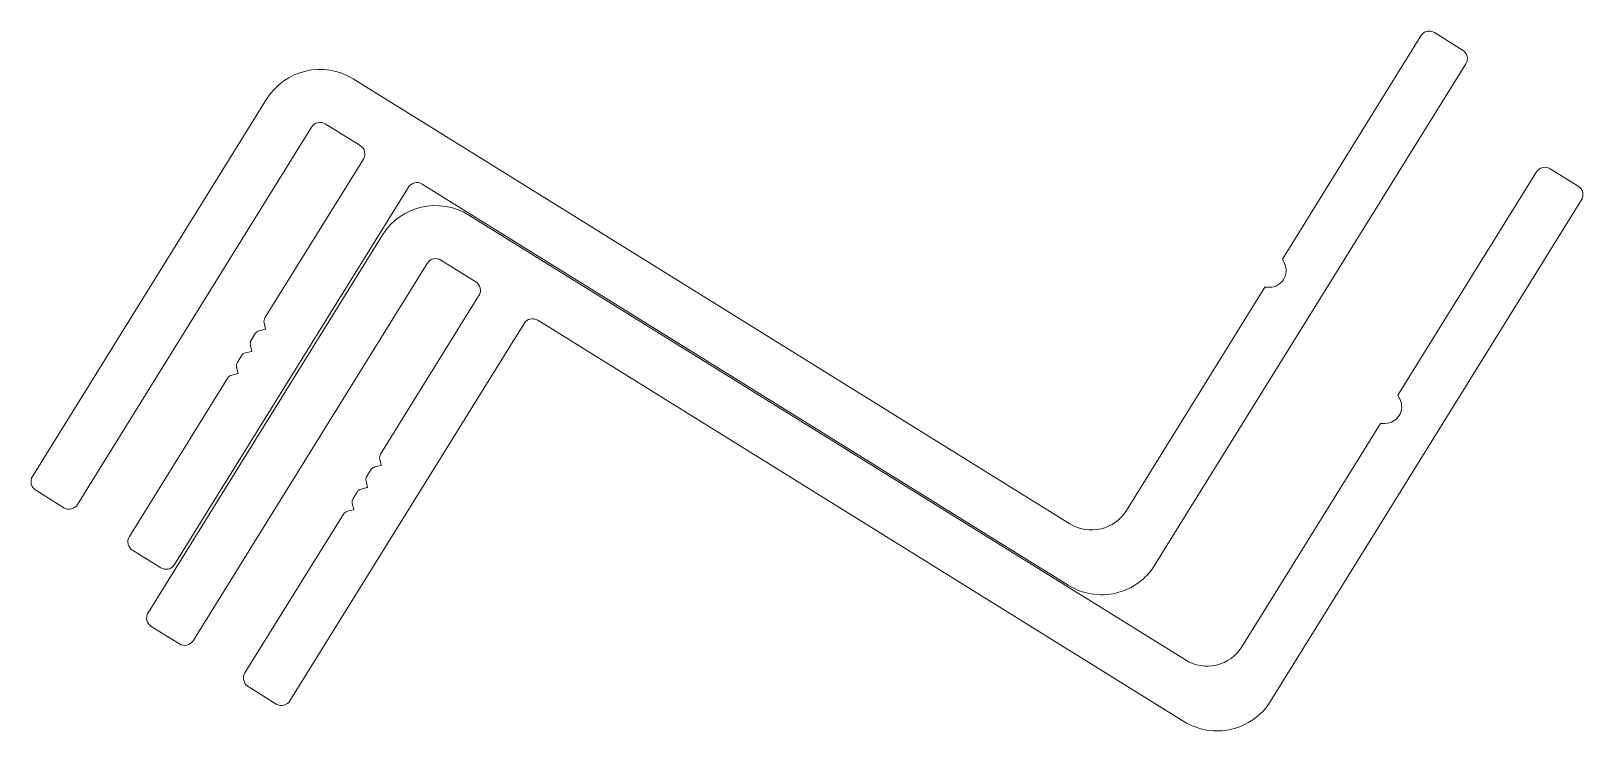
# Model space of a CAD drawing. Header units: inches. Extents: x -27.2 to 32.3, y 1.2 to 28.
import ezdxf

# ---------------------------------------------------------------- set-up
doc = ezdxf.new("R2010")
doc.units = ezdxf.units.IN
doc.header["$MEASUREMENT"] = 0
doc.layers.add('Visible (ANSI)', color=7, linetype='Continuous', lineweight=13)

msp = doc.modelspace()

# ---------------------------------------------------------------- linework, layer by layer
at = {"layer": 'Visible (ANSI)', "color": 4}
for p, q in [((20.779, 19.281), (26.089, 27.838)), ((26.614, 27.961), (27.693, 27.291)), ((-14.844, 26.186), (12.631, 9.137)), ((27.816, 26.767), (15.896, 7.559)), ((-27.139, 10.948), (-18.166, 25.408)), ((-14.577, 23.629), (-15.915, 24.459)), ((-16.44, 24.337), (-25.413, 9.877)), ((-18.227, 17.024), (-14.454, 23.104)), ((25.211, 14.061), (30.521, 22.618)), ((31.046, 22.741), (32.125, 22.071)), ((-12.727, 22.033), (-21.701, 7.573)), ((12.573, 6.781), (-12.203, 22.156)), ((32.248, 21.547), (20.328, 2.339)), ((-10.411, 20.966), (17.063, 3.917)), ((-22.707, 5.728), (-13.734, 20.188)), ((-12.007, 19.116), (-20.981, 4.656)), ((-10.145, 18.409), (-11.483, 19.239)), ((20.859, 19.117), (20.779, 19.281)), ((-13.795, 11.804), (-10.022, 17.884)), ((14.799, 9.645), (20.109, 18.202)), ((20.109, 18.202), (20.291, 18.202)), ((-18.203, 16.6), (-18.258, 16.836)), ((-8.295, 16.813), (-17.269, 2.353)), ((17.006, 1.561), (-7.771, 16.936)), ((-18.754, 16.175), (-18.6, 16.424)), ((-18.444, 16.535), (-18.209, 16.59)), ((-19.282, 15.325), (-19.127, 15.574)), ((-19.127, 15.574), (-19.282, 15.325)), ((-19.282, 15.325), (-19.127, 15.574)), ((-19.127, 15.574), (-19.282, 15.325)), ((-19.282, 15.325), (-19.127, 15.574)), ((-18.972, 15.686), (-18.736, 15.741)), ((-18.73, 15.75), (-18.785, 15.986)), ((-19.499, 14.836), (-19.263, 14.891)), ((-19.257, 14.901), (-19.313, 15.136)), ((-23.427, 8.644), (-19.654, 14.724)), ((-19.654, 14.724), (-19.654, 14.724)), ((-19.654, 14.724), (-19.654, 14.724)), ((-19.654, 14.724), (-19.654, 14.724)), ((25.291, 13.897), (25.211, 14.061)), ((19.231, 4.424), (24.541, 12.982)), ((24.541, 12.982), (24.724, 12.982)), ((-14.012, 11.315), (-13.777, 11.37)), ((-13.771, 11.38), (-13.826, 11.616)), ((-14.298, 10.53), (-14.353, 10.766)), ((-14.322, 10.955), (-14.168, 11.204)), ((-25.938, 9.754), (-27.017, 10.423)), ((-14.849, 10.105), (-14.695, 10.354)), ((-14.695, 10.354), (-14.849, 10.105)), ((-14.849, 10.105), (-14.695, 10.354)), ((-14.695, 10.354), (-14.849, 10.105)), ((-14.849, 10.105), (-14.695, 10.354)), ((-14.54, 10.465), (-14.304, 10.521)), ((-15.067, 9.616), (-14.831, 9.671)), ((-14.825, 9.681), (-14.88, 9.916)), ((-18.995, 3.424), (-15.222, 9.504)), ((-15.222, 9.504), (-15.222, 9.504)), ((-15.222, 9.504), (-15.222, 9.504)), ((-15.222, 9.504), (-15.222, 9.504)), ((-22.225, 7.45), (-23.304, 8.12)), ((-21.505, 4.534), (-22.585, 5.203)), ((-17.793, 2.23), (-18.872, 2.9))]:
    msp.add_line(p, q, dxfattribs=at)
for centre, radius, start, end in [((26.413, 27.637), 0.381, 58.17799, 148.17799), ((27.492, 26.968), 0.381, 328.17799, 58.17799), ((-16.116, 24.136), 2.413, 58.17799, 148.17799), ((-16.116, 24.136), 0.381, 58.17799, 148.17799), ((-14.778, 23.305), 0.381, 328.17799, 58.17799), ((30.845, 22.417), 0.381, 58.17799, 148.17799), ((-12.404, 21.832), 0.381, 58.17799, 148.17799), ((31.924, 21.748), 0.381, 328.17799, 58.17799), ((-11.684, 18.916), 2.413, 58.17799, 148.17799), ((-11.684, 18.916), 0.381, 58.17799, 148.17799), ((20.289, 18.837), 0.635, 270.18338, 26.17261), ((-10.346, 18.085), 0.381, 328.17799, 58.17799), ((-18.015, 16.893), 0.25, 148.17799, 193.17799), ((-7.972, 16.612), 0.381, 58.17799, 148.17799), ((-18.542, 16.043), 0.25, 148.17799, 193.17799), ((-18.387, 16.292), 0.25, 103.17799, 148.17799), ((-18.211, 16.598), 0.008, 283.17799, 13.17799), ((-18.915, 15.442), 0.25, 103.17799, 148.17799), ((-18.738, 15.749), 0.008, 283.17799, 13.17799), ((-19.069, 15.193), 0.25, 148.17799, 193.17799), ((-19.265, 14.899), 0.008, 283.17799, 13.17799), ((-19.442, 14.593), 0.25, 103.17799, 148.17799), ((24.721, 13.617), 0.635, 270.18338, 26.17261), ((-13.955, 11.072), 0.25, 103.17799, 148.17799), ((-13.583, 11.672), 0.25, 148.17799, 193.17799), ((-13.779, 11.378), 0.008, 283.17799, 13.17799), ((-26.816, 10.747), 0.381, 148.17799, 238.17799), ((-14.11, 10.823), 0.25, 148.17799, 193.17799), ((-14.483, 10.222), 0.25, 103.17799, 148.17799), ((-14.306, 10.528), 0.008, 283.17799, 13.17799), ((-25.737, 10.077), 0.381, 238.17799, 328.17799), ((-15.01, 9.372), 0.25, 103.17799, 148.17799), ((-14.637, 9.973), 0.25, 148.17799, 193.17799), ((-14.833, 9.679), 0.008, 283.17799, 13.17799), ((13.461, 10.475), 1.575, 238.17799, 328.17799), ((-23.104, 8.444), 0.381, 148.17799, 238.17799), ((-22.024, 7.774), 0.381, 238.17799, 328.17799), ((13.846, 8.831), 2.413, 238.17799, 328.17799), ((-22.384, 5.527), 0.381, 148.17799, 238.17799), ((-21.305, 4.857), 0.381, 238.17799, 328.17799), ((17.893, 5.255), 1.575, 238.17799, 328.17799), ((-18.671, 3.223), 0.381, 148.17799, 238.17799), ((-17.592, 2.554), 0.381, 238.17799, 328.17799), ((18.278, 3.611), 2.413, 238.17799, 328.17799)]:
    msp.add_arc(centre, radius, start, end, dxfattribs=at)

doc.saveas('drawing.dxf')
